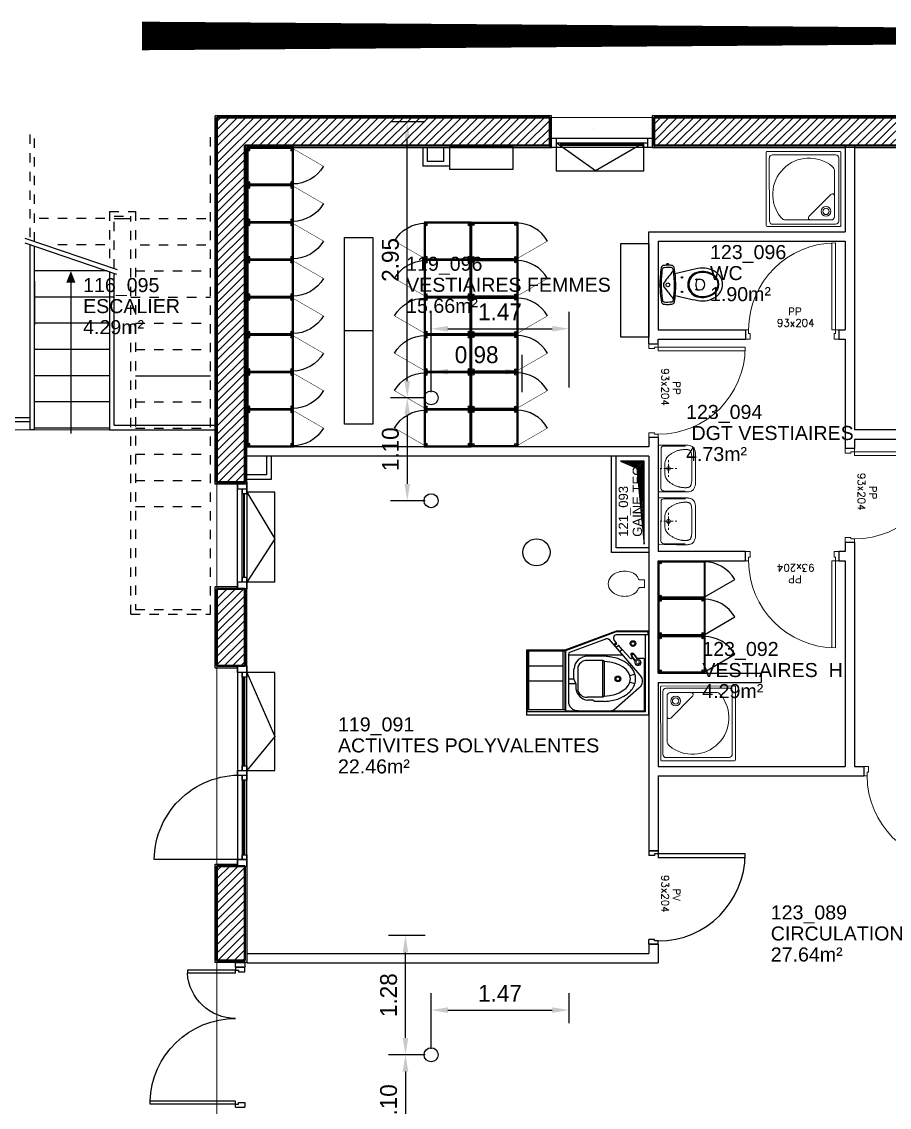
# Model space of a CAD drawing. Header units: metres. Extents: x -8 to 211, y -5 to 120.
# Drawn here: x 114.9 to 124.18, y 86.94 to 98.55 of the extents above; entities that cross this region are included whole.
import ezdxf
from ezdxf.enums import TextEntityAlignment as Align

# ---------------------------------------------------------------- set-up
doc = ezdxf.new("R2010")
doc.units = ezdxf.units.M
doc.header["$LTSCALE"] = 0.8
doc.header["$MEASUREMENT"] = 0
doc.linetypes.add('CACHE2', pattern=[0.1875, 0.125, -0.0625])
doc.linetypes.add('CONTINU', pattern=[0])
doc.layers.get('0').update_dxf_attribs({"linetype": 'CONTINUOUS'})
doc.layers.get('Defpoints').update_dxf_attribs({"linetype": 'CONTINUOUS'})
for name, color, linetype in [('0_Fmult', 7, 'CONTINUOUS'), ('A-CIRC-VER', 32, 'CONTINUOUS'), ('A-EQTE-SANITAIRE', 5, 'CONTINUOUS'), ('A-FINITION-C', 192, 'CONTINUOUS'), ('A-METALLERIE', 24, 'CONTINUOUS'), ('A-MOBILIER', 46, 'CONTINUOUS'), ('A_ACCÈS', 7, 'CONTINUOUS'), ('A_CHASS', 4, 'CONTINUOUS'), ('A_COTE', 4, 'CONTINUOUS'), ('A_EQMP', 142, 'CONTINUOUS'), ('A_Etiqu_Gaine', 7, 'CONTINUOUS'), ('A_Etiqu_Gaine_ancien', 7, 'CONTINUOUS'), ('A_Etiqu_Gaine_code', 7, 'CONTINUOUS'), ('A_Etiqu_Local', 7, 'CONTINUOUS'), ('A_HACH_STRUC', 7, 'CONTINUOUS'), ('A_MURS_CLOI', 7, 'CONTINUOUS'), ('COQUE', 7, 'CONTINUOUS'), ('Z_Pole 11_Administratif', 8, 'CONTINUOUS')]:
    doc.layers.add(name, color=color, linetype=linetype)
for name, color, linetype, lineweight in [('A_MURS_STRU', 7, 'CONTINUOUS', 40), ('A_PORTE', 7, 'CONTINU', 0), ('A_SANI', 5, 'CONTINU', 0)]:
    doc.layers.add(name, color=color, linetype=linetype, lineweight=lineweight)
doc.styles.add('Attribut', font='arial.ttf')
doc.styles.add('ROMANS8', font='romans8', dxfattribs={"height": 10})
doc.dimstyles.get("Standard").update_dxf_attribs({"dimtxt": 0.18, "dimasz": 0.18, "dimexe": 0.18, "dimexo": 0.0625, "dimgap": 0.09, "dimtad": 1, "dimzin": 0, "dimdsep": 46, "dimtxsty": 'Standard', "dimcen": 0.09, "dimadec": 0, "dimazin": 0, "dimtfac": 1, "dimtofl": 0, "dimtmove": 0, "dimatfit": 3, "dimfxl": 1, "dimtolj": 1, "dimtzin": 0, "dimarcsym": 0})

# ---------------------------------------------------------------- blocks, each defined once
blk = doc.blocks.new('*D36')
at = {"layer": 'A_COTE', "color": 0, "linetype": 'Continuous', "lineweight": -2, "transparency": 16777216}
for p, q in [((119.22, 94.525), (118.848, 94.525)), ((119.028, 94.345), (119.028, 93.605)), ((119.22, 93.425), (118.848, 93.425))]:
    blk.add_line(p, q, dxfattribs=at)
at = {"layer": 'A_COTE', "color": 0, "linetype": 'Continuous', "transparency": 16777216}
for points in [[(118.998, 94.345), (119.058, 94.345), (119.028, 94.525)], [(118.998, 93.605), (119.058, 93.605), (119.028, 93.425)]]:
    blk.add_solid(points, dxfattribs=at)
at = {"layer": 'Defpoints', "color": 0, "linetype": 'Continuous', "transparency": 16777216}
for p in [(119.283, 94.525), (119.028, 93.425), (119.283, 93.425)]:
    blk.add_point(p, dxfattribs=at)
at = {"layer": 'A_COTE', "color": 0, "linetype": 'Continuous', "transparency": 16777216, "insert": (118.848, 93.975), "char_height": 0.18, "attachment_point": 5, "rotation": 90}
blk.add_mtext('\\A1;1.10', dxfattribs=at)
blk = doc.blocks.new('*D37')
at = {"layer": 'A_COTE', "color": 0, "linetype": 'Continuous', "lineweight": -2, "transparency": 16777216}
for p, q in [((119.22, 97.475), (118.848, 97.475)), ((119.028, 94.705), (119.028, 97.295)), ((119.22, 94.525), (118.848, 94.525))]:
    blk.add_line(p, q, dxfattribs=at)
at = {"layer": 'A_COTE', "color": 0, "linetype": 'Continuous', "transparency": 16777216}
for points in [[(118.998, 97.295), (119.058, 97.295), (119.028, 97.475)], [(118.998, 94.705), (119.058, 94.705), (119.028, 94.525)]]:
    blk.add_solid(points, dxfattribs=at)
at = {"layer": 'Defpoints', "color": 0, "linetype": 'Continuous', "transparency": 16777216}
for p in [(119.028, 97.475), (119.283, 97.475), (119.283, 94.525)]:
    blk.add_point(p, dxfattribs=at)
at = {"layer": 'A_COTE', "color": 0, "linetype": 'Continuous', "transparency": 16777216, "insert": (118.848, 96), "char_height": 0.18, "attachment_point": 5, "rotation": 90}
blk.add_mtext('\\A1;2.95', dxfattribs=at)
blk = doc.blocks.new('*D38')
at = {"layer": 'A_COTE', "color": 0, "linetype": 'Continuous', "lineweight": -2, "transparency": 16777216}
for p, q in [((119.283, 94.587), (119.283, 94.985)), ((120.258, 94.587), (120.258, 94.985)), ((119.463, 94.805), (120.078, 94.805))]:
    blk.add_line(p, q, dxfattribs=at)
at = {"layer": 'A_COTE', "color": 0, "linetype": 'Continuous', "transparency": 16777216}
for points in [[(119.463, 94.835), (119.463, 94.775), (119.283, 94.805)], [(120.078, 94.835), (120.078, 94.775), (120.258, 94.805)]]:
    blk.add_solid(points, dxfattribs=at)
at = {"layer": 'Defpoints', "color": 0, "linetype": 'Continuous', "transparency": 16777216}
for p in [(120.258, 94.805), (119.283, 94.525), (120.258, 94.525)]:
    blk.add_point(p, dxfattribs=at)
at = {"layer": 'A_COTE', "color": 0, "linetype": 'Continuous', "transparency": 16777216, "insert": (119.77, 94.985), "char_height": 0.18, "attachment_point": 5}
blk.add_mtext('\\A1;0.98', dxfattribs=at)
blk = doc.blocks.new('*D39')
at = {"layer": 'A_COTE', "color": 0, "linetype": 'Continuous', "lineweight": -2, "transparency": 16777216}
for p, q in [((119.283, 94.587), (119.283, 95.444)), ((120.758, 94.636), (120.758, 95.444)), ((119.463, 95.264), (120.578, 95.264))]:
    blk.add_line(p, q, dxfattribs=at)
at = {"layer": 'A_COTE', "color": 0, "linetype": 'Continuous', "transparency": 16777216}
for points in [[(119.463, 95.294), (119.463, 95.234), (119.283, 95.264)], [(120.578, 95.294), (120.578, 95.234), (120.758, 95.264)]]:
    blk.add_solid(points, dxfattribs=at)
at = {"layer": 'Defpoints', "color": 0, "linetype": 'Continuous', "transparency": 16777216}
for p in [(120.758, 95.264), (119.283, 94.525), (120.758, 94.574)]:
    blk.add_point(p, dxfattribs=at)
at = {"layer": 'A_COTE', "color": 0, "linetype": 'Continuous', "transparency": 16777216, "insert": (120.02, 95.444), "char_height": 0.18, "attachment_point": 5}
blk.add_mtext('\\A1;1.47', dxfattribs=at)
blk = doc.blocks.new('*D40')
at = {"layer": 'A_COTE', "color": 0, "linetype": 'Continuous', "lineweight": -2, "transparency": 16777216}
for p, q in [((119.22, 88.775), (118.829, 88.775)), ((119.009, 87.68), (119.009, 88.595)), ((119.22, 87.5), (118.829, 87.5))]:
    blk.add_line(p, q, dxfattribs=at)
at = {"layer": 'A_COTE', "color": 0, "linetype": 'Continuous', "transparency": 16777216}
for points in [[(118.979, 88.595), (119.039, 88.595), (119.009, 88.775)], [(118.979, 87.68), (119.039, 87.68), (119.009, 87.5)]]:
    blk.add_solid(points, dxfattribs=at)
at = {"layer": 'Defpoints', "color": 0, "linetype": 'Continuous', "transparency": 16777216}
for p in [(119.009, 88.775), (119.283, 88.775), (119.283, 87.5)]:
    blk.add_point(p, dxfattribs=at)
at = {"layer": 'A_COTE', "color": 0, "linetype": 'Continuous', "transparency": 16777216, "insert": (118.829, 88.137), "char_height": 0.18, "attachment_point": 5, "rotation": 90}
blk.add_mtext('\\A1;1.28', dxfattribs=at)
blk = doc.blocks.new('*D41')
at = {"layer": 'A_COTE', "color": 0, "linetype": 'Continuous', "lineweight": -2, "transparency": 16777216}
for p, q in [((119.22, 87.5), (118.829, 87.5)), ((119.009, 87.32), (119.009, 86.58)), ((119.22, 86.4), (118.829, 86.4))]:
    blk.add_line(p, q, dxfattribs=at)
at = {"layer": 'A_COTE', "color": 0, "linetype": 'Continuous', "transparency": 16777216}
for points in [[(118.979, 87.32), (119.039, 87.32), (119.009, 87.5)], [(118.979, 86.58), (119.039, 86.58), (119.009, 86.4)]]:
    blk.add_solid(points, dxfattribs=at)
at = {"layer": 'Defpoints', "color": 0, "linetype": 'Continuous', "transparency": 16777216}
for p in [(119.283, 87.5), (119.009, 86.4), (119.283, 86.4)]:
    blk.add_point(p, dxfattribs=at)
at = {"layer": 'A_COTE', "color": 0, "linetype": 'Continuous', "transparency": 16777216, "insert": (118.829, 86.95), "char_height": 0.18, "attachment_point": 5, "rotation": 90}
blk.add_mtext('\\A1;1.10', dxfattribs=at)
blk = doc.blocks.new('*D42')
at = {"layer": 'A_COTE', "color": 0, "linetype": 'Continuous', "lineweight": -2, "transparency": 16777216}
for p, q in [((119.283, 87.562), (119.283, 88.157)), ((120.758, 87.838), (120.758, 88.157)), ((119.463, 87.977), (120.578, 87.977))]:
    blk.add_line(p, q, dxfattribs=at)
at = {"layer": 'A_COTE', "color": 0, "linetype": 'Continuous', "transparency": 16777216}
for points in [[(119.463, 88.007), (119.463, 87.947), (119.283, 87.977)], [(120.578, 88.007), (120.578, 87.947), (120.758, 87.977)]]:
    blk.add_solid(points, dxfattribs=at)
at = {"layer": 'Defpoints', "color": 0, "linetype": 'Continuous', "transparency": 16777216}
for p in [(120.758, 87.977), (120.758, 87.775), (119.283, 87.5)]:
    blk.add_point(p, dxfattribs=at)
at = {"layer": 'A_COTE', "color": 0, "linetype": 'Continuous', "transparency": 16777216, "insert": (120.02, 88.157), "char_height": 0.18, "attachment_point": 5}
blk.add_mtext('\\A1;1.47', dxfattribs=at)
blk = doc.blocks.new('A140TD10')
for p, q in [((-3.5, 91.5), (-6.5, 91.5)), ((-146.5, 51.5), (-143.5, 51.5)), ((-150, 0), (-146.5, 0)), ((-150, 0), (-150, -10)), ((-146.5, 0), (-146.5, -3)), ((-143.5, 0), (-146.5, 0)), ((-3.5, 0), (-6.5, 0)), ((0, 0), (-3.5, 0)), ((-3.5, 0), (-3.5, -3)), ((0, 0), (0, -10)), ((-145, -10), (-150, -10)), ((-146.5, -3), (-145, -3)), ((-145, -3), (-145, -7)), ((-145, -3), (-145, -10)), ((-3.5, -3), (-5, -3)), ((-5, -3), (-5, -10)), ((-5, -10), (0, -10))]:
    blk.add_line(p, q)
for points in [[(-6.5, 0), (-6.5, 91.5)], [(-3.5, 0), (-3.5, 91.5)], [(-146.5, 0), (-146.5, 51.5)], [(-143.5, 0), (-143.5, 51.5)]]:
    blk.add_lwpolyline(points)
for centre, radius, start, end in [((-3.4, 0), 91.6, 91.9318, 179.9779), ((-146.7, -0.1), 51.7, 0.0707, 86.4926)]:
    blk.add_arc(centre, radius, start, end)
blk = doc.blocks.new('WC_CRECH')
at = {"linetype": 'ByBlock'}
for p, q in [((4, 0), (-4, 0)), ((-4.2, -0.3), (-4.2, -5.9)), ((4.2, -0.3), (4.2, -5.9))]:
    blk.add_line(p, q, dxfattribs=at)
for centre, radius, start, end in [((-4, -0.3), 0.3, 90, 180), ((4, -0.3), 0.3, 0, 90), ((0, -18.5), 13, 112.0776, 161.3283), ((-5.5, -5), 1.5, 292.0776, 323.1301), ((5.5, -5), 1.5, 216.8699, 247.9224), ((0, -18.5), 13, 18.6717, 67.9224), ((9, -21.5), 22.5, 161.3283, 180), ((9, -21.5), 22.5, 180, 196.8859), ((-9, -21.5), 22.5, 0, 18.6717), ((-9, -21.5), 22.5, 343.1141, 0), ((4.7, -22.8), 18, 196.8859, 227.8886), ((-4.7, -22.8), 18, 312.1114, 343.1141), ((0, -28), 11, 227.8886, 270), ((0, -28), 11, 270, 312.1114)]:
    blk.add_arc(centre, radius, start, end, dxfattribs=at)
blk = doc.blocks.new('WCP2319P')
at = {"layer": 'A-EQTE-SANITAIRE'}
for p, q in [((20.9, -7.5), (22.5, -7.5)), ((20.9, -9.5), (22.5, -9.5)), ((22.5, -9.5), (22.5, -7.5)), ((-5.6, -39.4), (-5.6, -42.6)), ((5.6, -39.4), (5.6, -42.6))]:
    blk.add_line(p, q, dxfattribs=at)
for centre, radius in [((0, -8.5), 2), ((-7.7, -23.6), 0.75), ((7.8, -23.6), 0.75)]:
    blk.add_circle(centre, radius, dxfattribs=at)
for centre, radius, start, end in [((0, -109.7), 109.7, 90, 99.64), ((0, -109.7), 109.7, 80.36, 90), ((54.5, -8.5), 75.4, 176.7645, 180), ((54.5, -8.5), 75.4, 180, 183.2355), ((-17.9, -4.4), 2.85, 99.64, 176.7645), ((-15.9, -5), 2.5, 98.6175, 177.1888), ((54.5, -8.5), 72.9, 177.1888, 182.8112), ((0, -109.7), 108.3, 90, 98.6175), ((298.8, -403.6), 500, 127.0495, 128.8553), ((0, -7.7), 4, 90, 127.9524), ((0, -109.7), 108.3, 81.3825, 90), ((0, -7.7), 4, 52.0476, 90), ((-298.8, -403.6), 500, 51.1447, 52.9505), ((15.9, -5), 2.5, 2.8112, 81.3825), ((17.9, -4.4), 2.85, 3.2355, 80.36), ((-54.5, -8.5), 72.9, 357.1888, 2.8112), ((-54.5, -8.5), 75.4, 0, 3.2355), ((-54.5, -8.5), 75.4, 356.7645, 0), ((-17.9, -12.5), 2.85, 183.2355, 260.36), ((-15.9, -11.9), 2.5, 182.8112, 261.3825), ((0, 92.7), 109.7, 260.36, 270), ((473.8, -136), 500, 166.1423, 168.9964), ((0, 92.7), 108.3, 261.3825, 270), ((0, 92.7), 108.3, 270, 278.6175), ((0, 92.7), 109.7, 270, 279.64), ((-473.8, -136), 500, 11.0036, 13.8577), ((15.9, -11.9), 2.5, 278.6175, 357.1888), ((17.9, -12.5), 2.85, 279.64, 356.7645), ((0, -43.3), 13.5, 90, 164.7862), ((0, -43.7), 12.6, 90, 164.7862), ((0, -43.3), 13.5, 15.2138, 90), ((0, -43.7), 12.6, 15.2138, 90), ((8.5, -45.6), 26, 168.9964, 213.5573), ((8.2, -45.6), 22, 164.7862, 213.778), ((7.6, -45.8), 20.5, 164.7862, 213.778), ((-2.6, -39.4), 3, 144.7182, 180), ((-4.6, -40.6), 1, 114.6633, 180), ((0, -42.6), 5.61, 180, 0), ((0, -50.6), 12.1, 90, 114.6633), ((0, -50.6), 12.1, 65.3367, 90), ((4.6, -40.6), 1, 0, 65.3367), ((2.6, -39.4), 3, 0, 35.2818), ((-7.6, -45.8), 20.5, 326.222, 15.2138), ((-8.2, -45.6), 22, 326.222, 15.2138), ((-8.5, -45.6), 26, 326.4427, 11.0036), ((0, -51), 12.1, 213.778, 270), ((0, -50.9), 11.3, 213.778, 270), ((0, -50.9), 11.3, 270, 326.222), ((0, -51), 12.1, 270, 326.222), ((0, -51.2), 15.8, 213.5573, 270), ((0, -51.2), 15.8, 270, 326.4427)]:
    blk.add_arc(centre, radius, start, end, dxfattribs=at)
blk.add_point((0, 0), dxfattribs=at)
blk.add_point((0, 0), dxfattribs=at)
blk.add_point((0, 0), dxfattribs=at)
blk.add_point((0, 0), dxfattribs=at)
blk.add_point((0, 0), dxfattribs=at)
blk.add_point((0, 0), dxfattribs=at)
blk.add_point((0, 0), dxfattribs=at)
blk.add_point((0, 0), dxfattribs=at)
blk.add_point((0, 0), dxfattribs=at)
blk.add_point((0, 0), dxfattribs=at)
blk.add_point((0, 0), dxfattribs=at)
blk.add_point((0, 0), dxfattribs=at)
blk.add_point((0, 0), dxfattribs=at)
blk.add_point((0, 0), dxfattribs=at)
blk.add_point((0, 0), dxfattribs=at)
blk.add_point((0, 0), dxfattribs=at)
blk.add_point((0, 0), dxfattribs=at)
blk = doc.blocks.new('2520 plan')
for points in [[(-2, -2.2), (-2, -8.4)], [(-1.6, -10.2), (-1.6, -9.3)], [(-1.4, -2.7), (-1.4, -8.3)], [(1.4, -2.7), (1.4, -8.3)], [(1.6, -10), (1.6, -9.3)], [(2, -2.2), (2, -8.4)]]:
    blk.add_lwpolyline(points)
for radius in [3, 1.8]:
    blk.add_circle((0, 0), radius)
for centre, radius, start, end in [((0, 1), 3.17, 341.0577, 198.9423), ((-0.1, -8.1), 1.94, 190.1193, 272.6214), ((0, -9.1), 1.65, 196.5053, 350.1412), ((0, -9.8), 1.65, 196.5053, 350.1412), ((-0.1, -8.1), 1.34, 190.1193, 272.6214), ((0.1, -8.1), 1.34, 267.3786, 349.8807), ((0.1, -8.1), 1.94, 267.3786, 349.8807)]:
    blk.add_arc(centre, radius, start, end)
blk = doc.blocks.new('DOUCHE')
for p, q in [((-80, 0.9), (-80, 79.1)), ((-0.9, 80), (-79.1, 80)), ((-76.6, 5.7), (-76.6, 73.1)), ((-5.7, 76.6), (-73.1, 76.6)), ((-2.3, 5.7), (-2.3, 73.1)), ((0, 0.9), (0, 79.1)), ((-6.9, 10.3), (-6.9, 58.8)), ((-10.4, 34.5), (-34.2, 10.8)), ((-0.9, 0), (-79.1, 0)), ((-5.7, 2.3), (-73.1, 2.3)), ((-10.3, 6.9), (-58.8, 6.9))]:
    blk.add_line(p, q)
for radius in [5.14, 3.43]:
    blk.add_circle((-16, 16), radius)
for centre, radius, start, end in [((-79.1, 79.1), 0.914, 90, 180), ((-73.1, 73.1), 3.43, 90, 180), ((-34.1, 34.1), 38.9, 50.527, 219.473), ((-5.7, 73.1), 3.43, 0, 90), ((-0.9, 79.1), 0.914, 0, 90), ((-13.7, 58.8), 6.86, 0, 50.527), ((-9.1, 32.6), 2.29, 0, 135), ((-79.1, 0.9), 0.914, 180, 270), ((-73.1, 5.7), 3.43, 180, 270), ((-58.8, 13.7), 6.86, 219.473, 270), ((-32.6, 9.1), 2.29, 135, 270), ((-10.3, 10.3), 3.43, 270, 0), ((-5.7, 5.7), 3.43, 270, 0), ((-0.9, 0.9), 0.914, 270, 0)]:
    blk.add_arc(centre, radius, start, end)
blk = doc.blocks.new('0NSA_Lavab006')
for p, q in [((-0.365, -0.29), (-0.365, -0.06)), ((-0.335, -0.03), (0.085, -0.03)), ((-0.195, -0.11), (-0.215, -0.11)), ((-0.175, -0.11), (-0.075, -0.11)), ((-0.125, -0.04), (-0.125, -0.02)), ((-0.125, -0.16), (-0.125, -0.06)), ((-0.055, -0.11), (-0.035, -0.11)), ((0.115, -0.06), (0.115, -0.29)), ((-0.125, -0.2), (-0.125, -0.18))]:
    blk.add_line(p, q)
blk.add_lwpolyline([(-0.375, 0), (-0.125, 0), (0.125, 0), (0.125, -0.2), (0.125, -0.31, -0.041311), (0.124, -0.319, -0.017137), (0.12, -0.34, -0.057553), (0.115, -0.355, -0.051673), (0.105, -0.37, -0.078319), (0.093, -0.381, -0.068121), (0.075, -0.39, -0.037715), (0.044, -0.398, -0.041311), (0.015, -0.4), (-0.125, -0.4), (-0.265, -0.4, -0.041311), (-0.294, -0.398, -0.037715), (-0.325, -0.39, -0.068121), (-0.343, -0.381, -0.078319), (-0.355, -0.37, -0.051673), (-0.365, -0.355, -0.057553), (-0.37, -0.34, -0.017137), (-0.374, -0.319, -0.041311), (-0.375, -0.31), (-0.375, -0.2)], format="xyb", close=True)
blk.add_lwpolyline([(-0.248, -0.358), (-0.259, -0.358), (-0.268, -0.357), (-0.276, -0.356), (-0.282, -0.355), (-0.288, -0.354), (-0.293, -0.352), (-0.297, -0.351), (-0.301, -0.35), (-0.304, -0.349), (-0.307, -0.347), (-0.31, -0.346), (-0.312, -0.345), (-0.314, -0.344), (-0.315, -0.342), (-0.317, -0.341), (-0.318, -0.339), (-0.32, -0.338), (-0.321, -0.336), (-0.321, -0.334), (-0.322, -0.332), (-0.323, -0.331), (-0.324, -0.329), (-0.324, -0.327), (-0.325, -0.325), (-0.326, -0.323), (-0.326, -0.321), (-0.327, -0.319), (-0.327, -0.317), (-0.328, -0.315), (-0.328, -0.313), (-0.329, -0.311), (-0.329, -0.309), (-0.329, -0.307), (-0.33, -0.305), (-0.33, -0.302), (-0.33, -0.299), (-0.33, -0.296), (-0.33, -0.292), (-0.329, -0.288), (-0.329, -0.283), (-0.329, -0.278), (-0.328, -0.272), (-0.328, -0.266), (-0.327, -0.259), (-0.326, -0.252), (-0.325, -0.245), (-0.324, -0.237), (-0.323, -0.23), (-0.321, -0.223), (-0.319, -0.215), (-0.317, -0.207), (-0.314, -0.2), (-0.312, -0.193), (-0.309, -0.185), (-0.305, -0.177), (-0.302, -0.17), (-0.298, -0.163), (-0.294, -0.155), (-0.289, -0.148), (-0.285, -0.141), (-0.28, -0.134), (-0.276, -0.128), (-0.272, -0.122), (-0.268, -0.117), (-0.264, -0.112), (-0.26, -0.108), (-0.256, -0.104), (-0.253, -0.101), (-0.249, -0.098), (-0.246, -0.095), (-0.242, -0.093), (-0.238, -0.09), (-0.234, -0.088), (-0.23, -0.085), (-0.226, -0.083), (-0.221, -0.08), (-0.216, -0.078), (-0.211, -0.076), (-0.204, -0.075), (-0.198, -0.073), (-0.19, -0.072), (-0.182, -0.071), (-0.173, -0.071), (-0.164, -0.07), (-0.155, -0.07), (-0.145, -0.07), (-0.135, -0.07), (-0.125, -0.07), (-0.115, -0.07), (-0.105, -0.07), (-0.095, -0.07), (-0.086, -0.07), (-0.077, -0.071), (-0.068, -0.071), (-0.06, -0.072), (-0.052, -0.073), (-0.046, -0.075), (-0.039, -0.076), (-0.034, -0.078), (-0.029, -0.08), (-0.024, -0.083), (-0.02, -0.085), (-0.016, -0.088), (-0.012, -0.09), (-0.008, -0.093), (-0.004, -0.095), (-0.001, -0.098), (0.003, -0.101), (0.006, -0.104), (0.01, -0.108), (0.014, -0.112), (0.018, -0.117), (0.022, -0.122), (0.026, -0.128), (0.03, -0.134), (0.035, -0.141), (0.039, -0.148), (0.044, -0.155), (0.048, -0.163), (0.052, -0.17), (0.055, -0.177), (0.059, -0.185), (0.062, -0.192), (0.064, -0.2), (0.067, -0.207), (0.069, -0.214), (0.071, -0.22), (0.072, -0.227), (0.074, -0.233), (0.075, -0.239), (0.076, -0.244), (0.077, -0.25), (0.078, -0.255), (0.078, -0.26), (0.079, -0.265), (0.079, -0.27), (0.079, -0.275), (0.08, -0.28), (0.08, -0.285), (0.08, -0.289), (0.08, -0.294), (0.08, -0.298), (0.079, -0.302), (0.079, -0.306), (0.079, -0.309), (0.078, -0.312), (0.078, -0.315), (0.077, -0.317), (0.077, -0.319), (0.076, -0.321), (0.076, -0.323), (0.075, -0.325), (0.074, -0.327), (0.074, -0.329), (0.073, -0.331), (0.072, -0.332), (0.071, -0.334), (0.071, -0.336), (0.07, -0.338), (0.068, -0.339), (0.067, -0.341), (0.065, -0.342), (0.064, -0.344), (0.062, -0.345), (0.06, -0.346), (0.057, -0.347), (0.054, -0.349), (0.051, -0.35), (0.047, -0.351), (0.043, -0.352), (0.038, -0.354), (0.032, -0.355), (0.026, -0.356), (0.018, -0.357), (0.009, -0.358), (-0.002, -0.358), (-0.014, -0.359), (-0.027, -0.359), (-0.042, -0.36), (-0.057, -0.36), (-0.073, -0.36), (-0.09, -0.36), (-0.108, -0.36), (-0.125, -0.36), (-0.142, -0.36), (-0.16, -0.36), (-0.177, -0.36), (-0.193, -0.36), (-0.208, -0.36), (-0.223, -0.359), (-0.236, -0.359)], close=True)
blk.add_circle((-0.125, -0.11), 0.02)
for centre, start, end in [((-0.335, -0.06), 90, 180), ((0.085, -0.06), 0, 90)]:
    blk.add_arc(centre, 0.03, start, end)
blk = doc.blocks.new('Armoire industrie BM2P')
for points in [[(-400, 100), (0, 100), (0, -400), (-400, -400), (-400, 100)], [(0, 100), (400, 100), (400, -400), (0, -400), (0, 100)]]:
    blk.add_lwpolyline(points)
for points in [[(-390, 90), (-10, 90), (-10, -390), (-390, -390)], [(10, 90), (390, 90), (390, -390), (10, -390)]]:
    blk.add_lwpolyline(points, close=True)
at = {"const_width": 5}
for points in [[(-390, -390), (-200, -719)], [(10, -390), (200, -719)]]:
    blk.add_lwpolyline(points, dxfattribs=at)
for centre in [(-376, 76), (-24, 76), (24, 76), (376, 76), (-376, -376), (-24, -376), (24, -376), (376, -376)]:
    blk.add_circle(centre, 9.07)
for centre in [(-390, -390), (10, -390)]:
    blk.add_arc(centre, 380, 300, 0)
blk = doc.blocks.new('A_Etiqu_Local')
at = {"style": 'Attribut', "flags": 1}
for tag, p in [('CODE_HOPITAL', (-0.446, 1.632)), ('CODE_SITE', (-0.446, 1.407)), ('CODE_BATIMENT', (-0.446, 1.182)), ('CODE_SECTEUR', (-0.446, 0.957)), ('CODE_ETAGE', (-0.446, 0.732)), ('NOM_NORMALISE', (-0.446, -0.843)), ('SECTEUR_ACTIVITE', (-0.446, -1.068)), ('SOUS_SECTEUR_ACTIVITE', (-0.446, -1.293)), ('VOLUME', (-0.446, -1.518)), ('SERVICE', (-0.446, -1.743)), ('CODE_UG', (-0.446, -1.968)), ('CODE_UA', (-0.446, -2.193)), ('CODE_POLE', (-0.446, -2.418)), ('OCCUPANT_EXTERNE', (-0.446, -2.643)), ('DISPONIBILITE', (-0.446, -2.868)), ('ACCES_HANDICAPES', (-0.446, -3.093)), ('NATURE_SOL', (-0.446, -3.318)), ('RISQUE_LABORATOIRE', (-0.446, -3.543)), ('AMIANTE', (-0.446, -3.768))]:
    blk.add_attdef(tag, p, '', height=0.15, dxfattribs=at)
at = {"layer": 'A_Etiqu_Local', "style": 'Attribut'}
for tag, p in [('CODE_PIECE', (-0.446, 0.282)), ('NOM_USAGE', (-0.446, 0.057)), ('SURFACE', (-0.446, -0.168))]:
    blk.add_attdef(tag, p, '', height=0.15, dxfattribs=at)
blk = doc.blocks.new('A_Etiqu_Gaine')
at = {"style": 'Attribut', "flags": 1}
for tag, p in [('CODE_HOPITAL', (-0.432, 0.865)), ('CODE_SITE', (-0.432, 0.715)), ('CODE_BATIMENT', (-0.432, 0.565)), ('CODE_SECTEUR', (-0.432, 0.415)), ('CODE_ETAGE', (-0.432, 0.265)), ('NOM_NORMALISE', (-0.432, -0.335)), ('SECTEUR_ACTIVITE', (-0.432, -0.485)), ('SOUS_SECTEUR_ACTIVITE', (-0.432, -0.635)), ('SURFACE', (-0.432, -0.785)), ('CODE_UG', (-0.432, -0.935)), ('CODE_POLE', (-0.432, -1.085)), ('AMIANTE', (-0.432, -1.235))]:
    blk.add_attdef(tag, p, '', height=0.1, dxfattribs=at)
at = {"layer": 'A_Etiqu_Gaine', "style": 'Attribut'}
blk.add_attdef('NOM_USAGE', (-0.432, -0.185), '', height=0.1, dxfattribs=at)
at = {"layer": 'A_Etiqu_Gaine_ancien', "style": 'Attribut'}
blk.add_attdef('CODE_PIECE_ANCIEN', (-0.432, 0.115), '', height=0.1, dxfattribs=at)
at = {"layer": 'A_Etiqu_Gaine_code', "style": 'Attribut'}
blk.add_attdef('CODE_PIECE', (-0.432, -0.035), '', height=0.1, dxfattribs=at)
blk = doc.blocks.new('BATI-10')
for p, q in [((0, 0.1), (0, 0)), ((0, 0.1), (0.035, 0.1)), ((0, 0), (0.05, 0)), ((0.035, 0.1), (0.035, 0.06)), ((0.035, 0.06), (0.05, 0.06)), ((0.05, 0.06), (0.05, 0))]:
    blk.add_line(p, q)
blk = doc.blocks.new('P90bt10')
for p, q in [((0.035, 1.03), (0.035, 0.1)), ((0.075, 1.029), (0.075, 0.1)), ((0.035, 0.1), (0.075, 0.1))]:
    blk.add_line(p, q)
blk.add_arc((0.035, 0.1), 0.93, 0, 90)
blk.add_blockref('BATI-10', (0, 0))
at = {"xscale": -1}
blk.add_blockref('BATI-10', (1, 0), dxfattribs=at)
at = {"style": 'ROMANS8'}
for tag, p in [('DEF', (0.47, 0.256)), ('DIM', (0.461, 0.134))]:
    blk.add_attdef(tag, text='', height=0.08, dxfattribs=at).set_placement(p, align=Align.CENTER)

msp = doc.modelspace()

# ---------------------------------------------------------------- hatches: boundary and pattern name
at = {"layer": 'A_HACH_STRUC'}
h = msp.add_hatch(dxfattribs=at)
h.set_pattern_fill('ANSI31', color=8, scale=0.5, angle=359.76959, style=0)
h.paths.add_polyline_path([(120.552, 97.522), (120.552, 97.222), (117.292, 97.222), (117.292, 93.623), (116.992, 93.623), (116.992, 97.522)])
h = msp.add_hatch(dxfattribs=at)
h.set_pattern_fill('ANSI31', color=8, scale=0.5, angle=359.76959, style=0)
h.paths.add_polyline_path([(121.667, 97.522), (121.667, 97.222), (125.812, 97.222), (125.812, 97.522)])
h = msp.add_hatch(dxfattribs=at)
h.set_pattern_fill('ANSI31', color=8, scale=0.5, angle=359.76959, style=0)
h.paths.add_polyline_path([(117.142, 92.483), (116.992, 92.483), (116.992, 91.658), (117.142, 91.658)])
h.paths.add_polyline_path([(117.292, 92.483), (117.212, 92.483), (117.142, 92.483), (117.142, 91.658), (117.292, 91.658)])
h = msp.add_hatch(dxfattribs=at)
h.set_pattern_fill('ANSI31', color=8, scale=0.5, angle=359.76959, style=0)
h.paths.add_polyline_path([(117.142, 89.518), (116.992, 89.518), (116.992, 88.652), (117.142, 88.652)])
h.paths.add_polyline_path([(117.292, 89.518), (117.142, 89.518), (117.142, 88.652), (117.292, 88.652)])
h.paths.add_polyline_path([(117.292, 88.652), (117.142, 88.652), (117.142, 88.508), (117.292, 88.508)])
h.paths.add_polyline_path([(117.142, 88.652), (116.992, 88.652), (116.992, 88.508), (117.142, 88.508)])
at = {"layer": 'A_MURS_CLOI'}
h = msp.add_hatch(dxfattribs=at)
h.set_pattern_fill('ANSI31', color=8, scale=0.1, angle=-90.9741, style=0)
h.set_pattern_definition([(315, (92.493859, -107.359829), (0.0088388348, 0.0088388348), [])])
h.paths.add_polyline_path([(121.561, 92.96), (121.561, 93.849), (121.309, 93.849), (121.484, 93.773)])

# ---------------------------------------------------------------- linework, layer by layer
at = {"layer": '0_Fmult', "color": 8, "const_width": 0.01}
msp.add_lwpolyline([(116.992, 97.522), (116.992, 83.418), (111.592, 83.418), (111.592, 77.973), (117.942, 77.973), (117.942, 74.784), (132.942, 74.784), (132.942, 72.934), (137.662, 72.934), (137.642, 86.882), (137.662, 89.618), (136.67, 89.618), (136.67, 97.522)], close=True, dxfattribs=at)
at = {"layer": 'A-CIRC-VER', "color": 8}
msp.add_lwpolyline([(116.192, 98.395, 0.305, 0, 0), (136.882, 98.395, 0, 0, 0)], format="xyseb", dxfattribs=at)
at = {"layer": 'A-FINITION-C', "color": 8}
for p, q in [((120.572, 97.542), (116.972, 97.542)), ((116.972, 93.603), (116.972, 97.542)), ((120.572, 97.202), (120.572, 97.542)), ((125.832, 97.542), (121.647, 97.542)), ((121.022, 97.408), (121.022, 97.408)), ((117.312, 93.603), (117.312, 97.202)), ((117.312, 97.202), (120.572, 97.202)), ((123.812, 97.202), (125.832, 97.202)), ((116.972, 94.422), (116.972, 96.421)), ((117.312, 93.603), (116.972, 93.603)), ((116.972, 91.638), (116.972, 92.503)), ((117.212, 92.503), (116.972, 92.503)), ((117.312, 91.638), (117.312, 92.503)), ((116.972, 91.638), (117.211, 91.638)), ((116.972, 88.488), (116.972, 89.538)), ((116.972, 89.538), (117.212, 89.538)), ((117.312, 89.538), (117.312, 88.488)), ((117.312, 88.488), (116.972, 88.488))]:
    msp.add_line(p, q, dxfattribs=at)
msp.add_lwpolyline([(121.647, 97.542), (121.647, 97.202), (123.712, 97.202)], dxfattribs=at)
at = {"layer": 'A-METALLERIE', "color": 8, "linetype": 'CACHE2'}
for p, q in [((114.992, 97.342), (114.992, 96.215)), ((115.042, 96.198), (115.042, 97.342)), ((116.922, 92.212), (116.922, 97.342)), ((115.842, 96.517), (115.842, 95.926)), ((115.842, 96.517), (116.122, 96.517)), ((116.122, 96.517), (116.122, 92.262)), ((115.892, 96.467), (116.072, 96.467)), ((115.892, 95.909), (115.892, 96.467)), ((116.072, 92.212), (116.072, 96.467)), ((116.072, 92.212), (116.922, 92.212)), ((116.122, 92.262), (116.922, 92.262))]:
    msp.add_line(p, q, dxfattribs=at)
at = {"layer": 'A-METALLERIE', "color": 8}
for p, q in [((114.992, 96.162), (114.992, 94.182)), ((115.042, 94.182), (115.042, 96.145)), ((115.842, 95.874), (115.842, 94.182)), ((115.892, 94.232), (115.892, 95.857)), ((114.771, 94.316), (114.992, 94.316)), ((114.771, 94.272), (114.992, 94.272)), ((115.042, 94.182), (114.992, 94.182)), ((115.842, 94.182), (116.972, 94.182)), ((115.892, 94.232), (116.972, 94.232))]:
    msp.add_line(p, q, dxfattribs=at)
msp.add_lwpolyline([(115.042, 95.772), (115.042, 95.306)], dxfattribs=at)
at = {"layer": 'A-MOBILIER', "color": 8}
for p, q in [((118.658, 96.24), (118.658, 94.244)), ((121.712, 91.582), (121.712, 92.782))]:
    msp.add_line(p, q, dxfattribs=at)
for points in [[(119.478, 96.97), (120.159, 96.97), (120.159, 97.202), (119.478, 97.202)], [(121.612, 95.174), (121.312, 95.174), (121.312, 96.174), (121.612, 96.174)], [(121.722, 92.392), (121.722, 92.772), (122.202, 92.772), (122.202, 92.392)], [(121.722, 91.992), (121.722, 92.372), (122.202, 92.372), (122.202, 91.992)], [(121.722, 91.592), (121.722, 91.972), (122.202, 91.972), (122.202, 91.592)]]:
    msp.add_lwpolyline(points, close=True, dxfattribs=at)
for points in [[(118.358, 96.24), (118.658, 96.24)], [(118.658, 94.244), (118.358, 94.244), (118.358, 96.24)], [(118.358, 95.244), (118.658, 95.244)], [(118.658, 95.24), (118.358, 95.24)], [(122.212, 92.782), (122.212, 91.582), (121.712, 91.582)], [(121.712, 92.782), (122.212, 92.782)], [(122.202, 92.392), (122.531, 92.582)], [(121.712, 92.382), (122.212, 92.382)], [(122.202, 91.992), (122.531, 92.182)], [(121.712, 91.982), (122.212, 91.982)], [(122.202, 91.592), (122.531, 91.782)]]:
    msp.add_lwpolyline(points, dxfattribs=at)
for centre, radius in [((120.41, 92.873), 0.145), ((121.736, 92.758), 0.00907), ((121.736, 92.406), 0.00907), ((121.736, 92.358), 0.00907), ((122.188, 92.358), 0.00907), ((121.736, 92.006), 0.00907), ((121.736, 91.958), 0.00907), ((122.188, 92.006), 0.00907), ((122.188, 91.958), 0.00907), ((121.736, 91.606), 0.00907), ((122.188, 91.606), 0.00907)]:
    msp.add_circle(centre, radius, dxfattribs=at)
for centre in [(122.202, 92.392), (122.202, 91.992), (122.202, 91.592)]:
    msp.add_arc(centre, 0.38, 30, 90, dxfattribs=at)
at = {"layer": 'A_ACCÈS', "color": 8, "linetype": 'CACHE2'}
for p, q in [((115.792, 96.442), (115.092, 96.442)), ((116.172, 96.442), (116.922, 96.442)), ((115.792, 96.162), (115.195, 96.162)), ((116.172, 96.162), (116.922, 96.162)), ((116.122, 95.882), (116.922, 95.882)), ((116.072, 95.602), (116.922, 95.602)), ((116.122, 95.322), (116.922, 95.322)), ((116.122, 95.042), (116.922, 95.042)), ((116.122, 94.482), (116.922, 94.482)), ((116.122, 94.202), (116.922, 94.202)), ((116.122, 93.922), (116.922, 93.922)), ((116.122, 93.642), (116.922, 93.642)), ((116.122, 93.362), (116.922, 93.362))]:
    msp.add_line(p, q, dxfattribs=at)
at = {"layer": 'A_ACCÈS', "color": 8}
for p, q in [((115.892, 96.442), (116.072, 96.442)), ((114.938, 96.234), (115.924, 95.898)), ((114.938, 96.181), (115.919, 95.848)), ((115.817, 95.882), (115.042, 95.882)), ((115.43, 95.755), (115.43, 94.145)), ((115.892, 95.602), (115.042, 95.602)), ((115.842, 95.322), (115.042, 95.322)), ((115.842, 95.042), (115.042, 95.042)), ((115.842, 94.762), (115.042, 94.762)), ((116.122, 94.762), (116.922, 94.762)), ((115.842, 94.482), (115.042, 94.482)), ((115.842, 94.202), (115.042, 94.202))]:
    msp.add_line(p, q, dxfattribs=at)
msp.add_lwpolyline([(115.43, 95.755, 0.1, 0, 0), (115.43, 95.882, 0, 0, 0)], format="xyseb", dxfattribs=at)
at = {"layer": 'A_CHASS', "color": 8}
for p, q in [((117.612, 92.553), (117.212, 92.553)), ((117.611, 91.588), (117.211, 91.588)), ((117.311, 89.638), (117.311, 89.518))]:
    msp.add_line(p, q, dxfattribs=at)
for points in [[(120.552, 97.302), (120.552, 97.202)], [(120.552, 97.302), (121.667, 97.302), (121.667, 97.202), (120.552, 97.202)], [(120.622, 97.302), (120.622, 96.952), (121.559, 96.952), (121.559, 97.252), (121.043, 96.952), (120.622, 97.252)], [(121.597, 97.302), (121.597, 97.202)], [(120.622, 97.252), (121.597, 97.252)], [(120.672, 97.202), (120.672, 97.252)], [(121.547, 97.237), (120.672, 97.237)], [(120.672, 97.227), (121.547, 97.227)], [(121.547, 97.252), (121.547, 97.202)], [(117.212, 93.623), (117.212, 93.553), (117.312, 93.553)], [(117.262, 93.553), (117.262, 93.503), (117.312, 93.503), (117.312, 93.623)], [(117.262, 92.553), (117.262, 93.553)], [(117.277, 93.503), (117.277, 92.603)], [(117.287, 92.603), (117.287, 93.503)], [(117.312, 93.553), (117.312, 92.553)], [(117.612, 92.553), (117.612, 93.515), (117.312, 93.515), (117.612, 93.018), (117.312, 92.553)], [(117.212, 92.553), (117.212, 92.483)], [(117.312, 92.603), (117.262, 92.603), (117.262, 92.553)], [(117.312, 92.483), (117.312, 92.603)], [(117.211, 91.588), (117.211, 91.658), (117.311, 91.658)], [(117.211, 91.658), (117.211, 90.488), (117.311, 90.488), (117.311, 91.658)], [(117.311, 91.658), (117.311, 91.538), (117.261, 91.538), (117.261, 91.588)], [(117.261, 91.588), (117.261, 90.538)], [(117.276, 90.588), (117.276, 91.538)], [(117.286, 91.538), (117.286, 90.588)], [(117.311, 91.588), (117.611, 90.903), (117.311, 90.538)], [(117.311, 90.538), (117.311, 91.588)], [(117.611, 90.538), (117.611, 91.588)], [(117.311, 90.588), (117.311, 90.438), (117.261, 90.438), (117.261, 90.488)], [(117.261, 90.538), (117.261, 90.588), (117.311, 90.588)], [(117.211, 90.538), (117.211, 89.518), (117.311, 89.518), (117.311, 90.538)], [(117.211, 90.488), (117.211, 90.538), (117.611, 90.538)], [(117.261, 90.488), (117.261, 89.588)], [(117.276, 89.638), (117.276, 90.438)], [(117.286, 90.438), (117.286, 89.638)], [(117.311, 89.588), (117.311, 90.488)], [(117.261, 89.588), (117.261, 89.638), (117.311, 89.638)], [(117.211, 89.518), (117.211, 89.588), (117.311, 89.588)]]:
    msp.add_lwpolyline(points, dxfattribs=at)
for points in [[(117.312, 93.623), (117.312, 92.483), (117.212, 92.483), (117.212, 93.623)], [(117.192, 88.438), (117.192, 88.488), (117.292, 88.488), (117.292, 88.438)]]:
    msp.add_lwpolyline(points, close=True, dxfattribs=at)
msp.add_lwpolyline([(117.311, 89.588), (116.321, 89.588, -0.433449), (117.311, 90.488)], format="xyb", dxfattribs=at)
at = {"layer": 'A_COTE', "color": 8}
for centre in [(119.283, 94.525), (119.283, 93.425), (119.283, 87.5)]:
    msp.add_circle(centre, 0.075, dxfattribs=at)
at = {"layer": 'A_EQMP', "color": 8, "linetype": 'Continuous'}
for p, q in [((121.262, 92.031), (120.712, 91.826)), ((121.264, 92.021), (120.722, 91.819)), ((121.612, 92.031), (121.262, 92.031)), ((121.602, 92.021), (121.264, 92.021)), ((121.602, 91.991), (121.271, 91.991)), ((121.326, 91.835), (121.412, 91.742)), ((120.302, 91.826), (120.302, 91.131)), ((120.712, 91.826), (120.302, 91.826)), ((120.312, 91.826), (120.312, 91.19)), ((120.712, 91.816), (120.312, 91.816)), ((120.712, 91.826), (120.712, 91.19)), ((120.722, 91.819), (120.722, 91.166)), ((121.113, 91.717), (120.954, 91.717)), ((121.443, 91.736), (121.427, 91.736)), ((121.557, 91.736), (121.491, 91.736)), ((121.567, 91.176), (121.567, 91.739)), ((120.851, 91.626), (120.851, 91.414)), ((121.136, 91.336), (121.136, 91.697)), ((121.577, 91.166), (120.302, 91.166)), ((121.612, 91.131), (120.302, 91.131))]:
    msp.add_line(p, q, dxfattribs=at)
msp.add_lwpolyline([(120.855, 91.176, -0.414214), (120.755, 91.276), (120.755, 91.785, -0.313181), (120.768, 91.804), (121.161, 91.95, -0.313181), (121.183, 91.945), (121.516, 91.56, -0.414214), (121.506, 91.419), (121.237, 91.186), (121.211, 91.176)], format="xyb", dxfattribs=at)
for points in [[(121.577, 91.166), (121.577, 91.991)], [(121.602, 92.021), (121.602, 91.991)], [(121.237, 91.882), (121.264, 91.907)], [(121.271, 91.899), (121.243, 91.931)], [(121.243, 91.875), (121.271, 91.899)], [(121.26, 91.856), (121.288, 91.881)], [(121.326, 91.835), (121.288, 91.881)], [(121.299, 91.811), (121.326, 91.835)], [(120.327, 91.19), (120.327, 91.816)], [(120.697, 91.19), (120.697, 91.816)], [(120.697, 91.656), (120.327, 91.656)], [(120.697, 91.496), (120.327, 91.496)], [(120.312, 91.19), (120.302, 91.176)], [(120.712, 91.19), (120.312, 91.19)], [(120.712, 91.19), (120.722, 91.176)], [(120.722, 91.176), (121.567, 91.176)]]:
    msp.add_lwpolyline(points, dxfattribs=at)
at = {"layer": 'A_EQMP', "color": 8, "linetype": 'Continuous', "flags": 128}
for points in [[(121.336, 91.772), (120.757, 91.772)], [(121.139, 91.761), (120.954, 91.761)], [(121.121, 91.717), (120.954, 91.717)], [(121.136, 91.705), (121.121, 91.717)], [(121.121, 91.323), (121.121, 91.717)], [(120.811, 91.52), (120.811, 91.626)], [(121.136, 91.335), (121.136, 91.705)], [(120.755, 91.52), (120.811, 91.52)], [(120.832, 91.469), (120.811, 91.52)], [(121.408, 91.557), (121.463, 91.57)], [(121.408, 91.483), (121.463, 91.469)], [(120.755, 91.469), (120.832, 91.469)], [(120.832, 91.469), (120.832, 91.414)], [(121.121, 91.323), (120.954, 91.323)], [(121.012, 91.293), (120.954, 91.293)], [(121.031, 91.279), (121.012, 91.293)], [(121.139, 91.279), (121.031, 91.279)], [(121.136, 91.335), (121.121, 91.323)]]:
    msp.add_lwpolyline(points, dxfattribs=at)
at = {"layer": 'A_EQMP', "color": 8, "linetype": 'Continuous'}
for centre, radius in [((121.442, 91.897), 0.03), ((121.442, 91.897), 0.02), ((121.281, 91.52), 0.03), ((121.281, 91.52), 0.02)]:
    msp.add_circle(centre, radius, dxfattribs=at)
for centre, radius, start, end in [((121.269, 91.955), 0.0359, 86.2261, 222.3144), ((120.957, 91.616), 0.146, 90.8876, 175.9012), ((120.949, 91.619), 0.0985, 87.0193, 175.9389), ((121.427, 91.756), 0.02, 223.0911, 270), ((121.557, 91.756), 0.02, 270, 0), ((120.969, 91.43), 0.138, 187.4551, 264.0801), ((120.949, 91.421), 0.0985, 184.0611, 272.9807)]:
    msp.add_arc(centre, radius, start, end, dxfattribs=at)
msp.add_ellipse((121.116, 91.52), major_axis=(-0.299, 0), ratio=0.620506, start_param=1.64006, end_param=4.643437, dxfattribs=at)
msp.add_open_spline([(121.139, 91.279), (121.158, 91.279), (121.177, 91.281), (121.242, 91.291), (121.285, 91.304), (121.351, 91.336), (121.375, 91.351), (121.411, 91.383), (121.425, 91.398), (121.448, 91.431), (121.457, 91.449), (121.467, 91.482), (121.47, 91.498), (121.471, 91.529), (121.47, 91.544), (121.463, 91.574), (121.457, 91.589), (121.443, 91.617), (121.434, 91.63), (121.414, 91.654), (121.403, 91.665), (121.365, 91.696), (121.335, 91.713), (121.271, 91.74), (121.236, 91.749), (121.179, 91.758), (121.159, 91.76), (121.139, 91.761)], degree=3, knots=[1.64006, 1.64006, 1.64006, 1.64006, 1.813115, 1.813115, 2.23393, 2.23393, 2.520299, 2.520299, 2.734872, 2.734872, 2.949445, 2.949445, 3.117245, 3.117245, 3.285046, 3.285046, 3.452846, 3.452846, 3.620646, 3.620646, 3.788447, 3.788447, 4.124463, 4.124463, 4.460478, 4.460478, 4.643437, 4.643437, 4.643437, 4.643437], dxfattribs=at)
at = {"layer": 'A_MURS_CLOI', "color": 8}
for p, q in [((119.196, 97.202), (119.196, 97.002)), ((119.478, 97.202), (119.478, 97.002)), ((123.712, 97.222), (123.712, 96.302)), ((123.812, 97.222), (123.812, 94.182)), ((119.478, 97.002), (119.196, 97.002)), ((121.612, 95.101), (121.612, 96.302)), ((121.612, 96.302), (123.712, 96.302)), ((121.712, 96.202), (123.712, 96.202)), ((123.712, 96.202), (123.712, 95.252)), ((122.644, 95.252), (122.644, 95.152)), ((123.644, 95.252), (123.644, 95.152)), ((123.712, 95.152), (123.712, 93.982)), ((126.574, 94.182), (123.812, 94.182)), ((121.712, 94.101), (121.612, 94.101)), ((121.612, 94.101), (121.612, 94.002)), ((121.712, 94.101), (121.712, 92.882)), ((123.812, 94.082), (126.574, 94.082)), ((123.812, 94.082), (123.812, 93.982)), ((121.612, 94.002), (117.312, 94.002)), ((123.812, 93.982), (123.712, 93.982)), ((121.612, 93.902), (117.312, 93.902)), ((121.212, 92.871), (121.212, 93.902)), ((121.262, 92.921), (121.262, 93.902)), ((121.612, 93.902), (121.612, 89.682)), ((121.612, 92.921), (121.262, 92.921)), ((122.644, 92.882), (121.712, 92.882)), ((122.644, 92.782), (122.644, 92.882)), ((123.712, 92.882), (123.644, 92.882)), ((123.644, 92.882), (123.644, 92.782)), ((123.712, 92.982), (123.712, 92.882)), ((123.712, 92.982), (123.812, 92.982)), ((123.812, 92.982), (123.812, 90.582)), ((121.612, 92.871), (121.212, 92.871)), ((121.712, 92.782), (122.644, 92.782)), ((121.712, 92.782), (121.712, 91.582)), ((123.644, 92.782), (123.712, 92.782)), ((123.712, 92.782), (123.712, 90.582)), ((121.712, 91.582), (122.812, 91.582)), ((121.712, 91.482), (122.812, 91.482)), ((121.712, 91.482), (121.712, 90.582)), ((122.812, 91.582), (122.812, 91.482)), ((121.712, 90.582), (123.712, 90.582)), ((123.812, 90.582), (123.912, 90.582)), ((123.912, 90.582), (123.912, 90.482)), ((121.712, 90.482), (123.912, 90.482)), ((121.712, 90.482), (121.712, 89.682)), ((121.712, 89.856), (121.712, 89.682)), ((121.612, 89.682), (121.712, 89.682)), ((117.312, 88.582), (121.612, 88.582)), ((121.612, 88.682), (121.712, 88.682)), ((121.612, 88.682), (121.612, 88.582)), ((121.712, 88.682), (121.712, 88.482)), ((117.312, 88.482), (121.712, 88.482))]:
    msp.add_line(p, q, dxfattribs=at)
for points in [[(119.417, 97.202), (119.417, 97.052), (119.246, 97.052), (119.246, 97.202)], [(121.712, 96.202), (121.712, 95.252), (122.644, 95.252)], [(123.644, 95.252), (123.712, 95.252)], [(121.612, 95.101), (121.712, 95.101), (121.712, 95.152), (122.644, 95.152)], [(123.644, 95.152), (123.712, 95.152)], [(117.572, 93.902), (117.572, 93.652), (117.312, 93.652)], [(117.522, 93.902), (117.522, 93.702), (117.312, 93.702)], [(121.561, 92.96), (121.561, 93.849), (121.309, 93.849), (121.484, 93.773), (121.561, 92.96)]]:
    msp.add_lwpolyline(points, dxfattribs=at)
at = {"layer": 'A_MURS_STRU', "color": 8}
for p, q in [((125.812, 97.522), (121.667, 97.522)), ((121.667, 97.522), (121.667, 97.222)), ((121.667, 97.222), (125.812, 97.222)), ((116.992, 92.483), (116.992, 91.658)), ((117.292, 92.483), (116.992, 92.483)), ((117.292, 91.658), (117.292, 92.483)), ((116.992, 91.658), (117.292, 91.658)), ((116.992, 89.518), (117.292, 89.518)), ((116.992, 88.508), (116.992, 89.518)), ((117.292, 89.518), (117.292, 88.508)), ((117.292, 88.508), (116.992, 88.508))]:
    msp.add_line(p, q, dxfattribs=at)
msp.add_lwpolyline([(120.552, 97.522), (120.552, 97.222), (117.292, 97.222), (117.292, 93.623), (116.992, 93.623), (116.992, 97.522)], close=True, dxfattribs=at)
at = {"layer": 'COQUE', "color": 8}
msp.add_line((121.612, 91.131), (121.612, 92.031), dxfattribs=at)
at = {"layer": 'Z_Pole 11_Administratif', "color": 8, "const_width": 0.01}
msp.add_lwpolyline([(136.35, 97.202), (117.312, 97.202), (117.312, 93.603), (116.972, 93.603), (116.972, 94.182), (113.753, 94.182), (113.753, 83.438), (114.059, 83.438), (114.059, 83.098), (111.892, 83.098), (111.892, 78.273), (117.922, 78.273), (117.922, 78.443), (118.262, 78.443), (118.262, 74.764), (117.922, 74.764), (117.922, 69.664), (126.423, 69.664)], dxfattribs=at)

# ---------------------------------------------------------------- block references
at = {"layer": 'A-MOBILIER', "color": 8}
for p, xscale, yscale, zscale, rotation in [((117.412, 96.802), -0.0009999999999763531, 0.00100000000009004, 0.001, 90), ((117.412, 96.002), -0.0009999999999763531, 0.00100000000009004, 0.001, 90), ((119.61, 96.002), -0.0009999999999763531, 0.00100000000009004, 0.001, 270), ((119.81, 96.002), 0.0009999999999763531, 0.0009999999999763531, 0.0009999999999763531, 90), ((117.412, 95.202), -0.0009999999999763531, 0.00100000000009004, 0.001, 90), ((119.61, 95.202), -0.0009999999999763531, 0.00100000000009004, 0.001, 270), ((119.81, 95.202), 0.0009999999999763531, 0.0009999999999763531, 0.0009999999999763531, 90), ((117.412, 94.402), -0.0009999999999763531, 0.00100000000009004, 0.001, 90), ((119.61, 94.402), -0.0009999999999763531, 0.00100000000009004, 0.001, 270), ((119.81, 94.402), 0.0009999999999763531, 0.0009999999999763531, 0.0009999999999763531, 90)]:
    msp.add_blockref('Armoire industrie BM2P', p, dxfattribs=dict(at, xscale=xscale, yscale=yscale, zscale=zscale, rotation=rotation))
at = {"layer": 'A_CHASS', "color": 8, "rotation": 270}
msp.add_blockref('P90bt10', (121.612, 89.682), dxfattribs=at).add_auto_attribs({'DEF': 'PV', 'DIM': '93x204'})
at = {"layer": 'A_CHASS', "color": 8, "xscale": -0.009999999999990905, "yscale": 0.009999999999990905, "zscale": 0.01, "rotation": 89.9999999973945}
msp.add_blockref('A140TD10', (117.192, 86.938), dxfattribs=at)
at = {"layer": 'A_Etiqu_Gaine', "color": 8, "rotation": 90}
msp.add_blockref('A_Etiqu_Gaine', (121.354, 93.471), dxfattribs=at).add_auto_attribs({'CODE_PIECE': '121_093', 'NOM_USAGE': 'GAINE TEC'})
at = {"layer": 'A_Etiqu_Local', "color": 8}
ref = msp.add_blockref('A_Etiqu_Local', (122.712, 95.727), dxfattribs=at)
ref.add_attrib('CODE_PIECE', '123_096', (122.266, 96.009), dxfattribs={"height": 0.15, "style": 'Attribut'})
ref.add_attrib('NOM_USAGE', 'WC', (122.266, 95.784), dxfattribs={"height": 0.15, "style": 'Attribut'})
ref.add_attrib('SURFACE', '1.90m²', (122.266, 95.559), dxfattribs={"height": 0.15, "style": 'Attribut'})
ref = msp.add_blockref('A_Etiqu_Local', (119.462, 95.602), dxfattribs=at)
ref.add_attrib('CODE_PIECE', '119_096', (119.016, 95.884), dxfattribs={"height": 0.15, "style": 'Attribut'})
ref.add_attrib('NOM_USAGE', 'VESTIAIRES FEMMES', (119.016, 95.659), dxfattribs={"height": 0.15, "style": 'Attribut'})
ref.add_attrib('SURFACE', '15.66m²', (119.016, 95.434), dxfattribs={"height": 0.15, "style": 'Attribut'})
ref = msp.add_blockref('A_Etiqu_Local', (116.007, 95.374), dxfattribs=at)
ref.add_attrib('CODE_PIECE', '116_095', (115.561, 95.656), dxfattribs={"height": 0.15, "style": 'Attribut'})
ref.add_attrib('NOM_USAGE', 'ESCALIER', (115.561, 95.431), dxfattribs={"height": 0.15, "style": 'Attribut'})
ref.add_attrib('SURFACE', '4.29m²', (115.561, 95.206), dxfattribs={"height": 0.15, "style": 'Attribut'})
ref = msp.add_blockref('A_Etiqu_Local', (122.456, 94.017), dxfattribs=at)
ref.add_attrib('CODE_PIECE', '123_094', (122.01, 94.299), dxfattribs={"height": 0.15, "style": 'Attribut'})
ref.add_attrib('NOM_USAGE', ' DGT VESTIAIRES', (122.01, 94.074), dxfattribs={"height": 0.15, "style": 'Attribut'})
ref.add_attrib('SURFACE', '4.73m²', (122.01, 93.849), dxfattribs={"height": 0.15, "style": 'Attribut'})
ref = msp.add_blockref('A_Etiqu_Local', (122.63, 91.482), dxfattribs=at)
ref.add_attrib('CODE_PIECE', '123_092', (122.184, 91.764), dxfattribs={"height": 0.15, "style": 'Attribut'})
ref.add_attrib('NOM_USAGE', 'VESTIAIRES  H', (122.184, 91.539), dxfattribs={"height": 0.15, "style": 'Attribut'})
ref.add_attrib('SURFACE', '4.29m²', (122.184, 91.314), dxfattribs={"height": 0.15, "style": 'Attribut'})
ref = msp.add_blockref('A_Etiqu_Local', (118.734, 90.676), dxfattribs=at)
ref.add_attrib('CODE_PIECE', '119_091', (118.287, 90.958), dxfattribs={"height": 0.15, "style": 'Attribut'})
ref.add_attrib('NOM_USAGE', 'ACTIVITES POLYVALENTES', (118.287, 90.733), dxfattribs={"height": 0.15, "style": 'Attribut'})
ref.add_attrib('SURFACE', '22.46m²', (118.287, 90.508), dxfattribs={"height": 0.15, "style": 'Attribut'})
ref = msp.add_blockref('A_Etiqu_Local', (123.362, 88.665), dxfattribs=at)
ref.add_attrib('CODE_PIECE', '123_089', (122.916, 88.947), dxfattribs={"height": 0.15, "style": 'Attribut'})
ref.add_attrib('NOM_USAGE', 'CIRCULATION ', (122.916, 88.722), dxfattribs={"height": 0.15, "style": 'Attribut'})
ref.add_attrib('SURFACE', '27.64m²', (122.916, 88.497), dxfattribs={"height": 0.15, "style": 'Attribut'})
at = {"layer": 'A_PORTE', "color": 8}
ref = msp.add_blockref('P90bt10', (123.644, 95.152), dxfattribs=dict(at, xscale=-1))
ref.add_attrib('DEF', 'PP', dxfattribs={"layer": '0', "height": 0.08, "style": 'ROMANS8'}).set_placement((123.174, 95.408), align=Align.CENTER)
ref.add_attrib('DIM', '93x204', dxfattribs={"layer": '0', "height": 0.08, "style": 'ROMANS8'}).set_placement((123.183, 95.286), align=Align.CENTER)
for p, rotation in [((121.612, 95.101), 270), ((123.712, 93.982), 270), ((123.644, 92.882), 180), ((124.912, 90.582), 180)]:
    msp.add_blockref('P90bt10', p, dxfattribs=dict(at, rotation=rotation)).add_auto_attribs({'DEF': 'PP', 'DIM': '93x204'})
at = {"layer": 'A_SANI', "color": 8}
for name, p, xscale, yscale, zscale, rotation in [('DOUCHE', (123.667, 96.359), -0.009999999999999046, 0.009999999999990905, 0.01, 90.05354525004994), ('WCP2319P', (121.73, 95.733), 0.009999999999984806, 0.009999999999984806, 0.009999999999984806, 90.50883798099836), ('WC_CRECH', (121.567, 92.537), 0.009999999999990905, 0.009999999999990905, 0.009999999999990905, 270), ('2520 plan', (121.491, 91.701), -0.009999999999877395, 0.009999999999990905, 0.01, 214.8226158807415), ('DOUCHE', (121.738, 91.443), -0.009999999999999046, 0.009999999999990905, 0.01, 270.05354525005)]:
    msp.add_blockref(name, p, dxfattribs=dict(at, xscale=xscale, yscale=yscale, zscale=zscale, rotation=rotation))
at = {"layer": 'A_SANI', "color": 8, "xscale": -1, "rotation": 89.89290949964376}
for p in [(121.712, 93.644), (121.712, 93.08)]:
    msp.add_blockref('0NSA_Lavab006', p, dxfattribs=at)

# ---------------------------------------------------------------- dimensions: what is measured, and where the dimension line sits
at = {"layer": 'A_COTE', "color": 8, "linetype": 'Continuous'}
for base, p1, p2, picture, middle in [((119.028, 97.475), (119.283, 94.525), (119.283, 97.475), '*D37', (118.848, 96)), ((119.028, 93.425), (119.283, 94.525), (119.283, 93.425), '*D36', (118.848, 93.975)), ((119.00854, 88.77484), (119.28283, 87.4998), (119.28283, 88.77484), '*D40', (118.82854, 88.13732)), ((119.009, 86.4), (119.283, 87.5), (119.283, 86.4), '*D41', (118.829, 86.95))]:
    dim = msp.add_linear_dim(base=base, p1=p1, p2=p2, angle=90, dimstyle='Standard', dxfattribs=at)
    dim.commit()
    dim.dimension.update_dxf_attribs({"geometry": picture, "text_midpoint": middle})
for base, p1, p2, picture, middle in [((120.75781, 95.26377), (119.28283, 94.52491), (120.75781, 94.57396), '*D39', (120.02032, 95.44377)), ((120.2581, 94.8051), (119.2828, 94.5249), (120.2581, 94.5249), '*D38', (119.7704, 94.9851)), ((120.75781, 87.97748), (119.28283, 87.4998), (120.75781, 87.7752), '*D42', (120.02032, 88.15748))]:
    dim = msp.add_linear_dim(base=base, p1=p1, p2=p2, dimstyle='Standard', dxfattribs=at)
    dim.commit()
    dim.dimension.update_dxf_attribs({"geometry": picture, "text_midpoint": middle})

doc.saveas('drawing.dxf')
